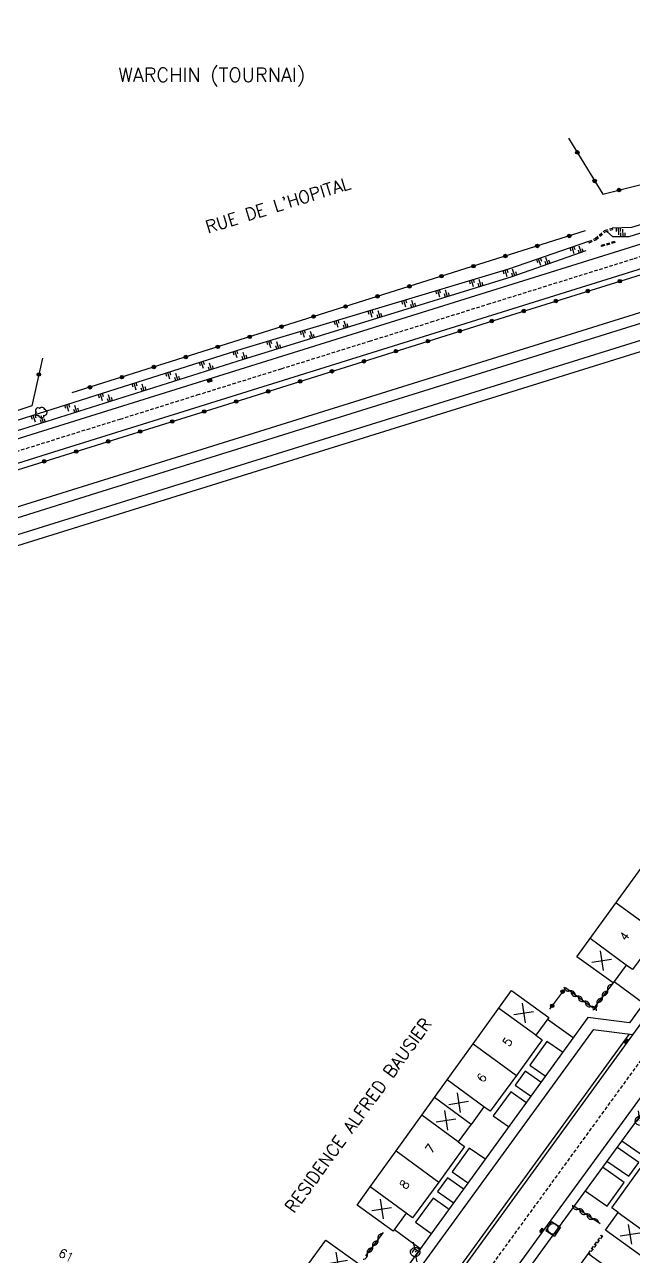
# Model space of a CAD drawing. Header units: millimetres. Extents: x 82000 to 83000, y 144000 to 145000.
# Drawn here: x 82499.8 to 82586, y 144820.2 to 144994.8 of the extents above; entities that cross this region are included whole.
import ezdxf
from ezdxf.enums import TextEntityAlignment as Align

# ---------------------------------------------------------------- set-up
doc = ezdxf.new("R2010")
doc.units = ezdxf.units.MM
doc.linetypes.add('DASHED', pattern=[0.75, 0.5, -0.25])
doc.layers.get('0').update_dxf_attribs({"linetype": 'CONTINUOUS'})
for name, color, linetype in [('W0001', 6, 'DASHED'), ('W0008', 7, 'CONTINUOUS'), ('W0100', 7, 'CONTINUOUS'), ('W0112', 1, 'DASHED'), ('W0211', 2, 'CONTINUOUS'), ('W0300', 7, 'CONTINUOUS'), ('W0310', 3, 'CONTINUOUS'), ('W0322', 7, 'CONTINUOUS'), ('W0334', 7, 'CONTINUOUS'), ('W0400', 7, 'CONTINUOUS'), ('W0420', 7, 'CONTINUOUS'), ('W0471', 7, 'CONTINUOUS'), ('W0980', 7, 'CONTINUOUS'), ('W0989', 7, 'CONTINUOUS'), ('W0991', 7, 'CONTINUOUS'), ('W1102', 7, 'CONTINUOUS')]:
    doc.layers.add(name, color=color, linetype=linetype)
doc.styles.get("Standard").update_dxf_attribs({"font": 'romans.shx', "width": 0.85})

# ---------------------------------------------------------------- blocks, each defined once
blk = doc.blocks.new('T300')
for p, q in [((-0.8, 0.51), (-0.86, 0.34)), ((-0.86, 0.34), (-0.86, 0.17)), ((-0.86, 0.17), (-0.74, 0.06)), ((-0.69, 0.63), (-0.8, 0.51)), ((-0.8, -0.06), (-0.74, 0.06)), ((-0.74, 0.06), (-0.69, 0.11)), ((-0.57, 0.69), (-0.69, 0.63)), ((-0.46, 0.69), (-0.57, 0.69)), ((-0.29, 0.63), (-0.46, 0.69)), ((-0.29, 0.63), (-0.17, 0.74)), ((-0.23, 0.57), (-0.29, 0.63)), ((-0.17, 0.74), (-0.06, 0.8)), ((-0.06, 0.8), (0.06, 0.8)), ((0.06, 0.8), (0.23, 0.74)), ((0.23, 0.74), (0.34, 0.63)), ((0.34, 0.63), (0.4, 0.51)), ((0.46, 0.46), (0.34, 0.46)), ((0.4, 0.51), (0.4, 0.46)), ((0.57, 0.4), (0.46, 0.46)), ((0.57, 0.4), (0.69, 0.29)), ((0.69, 0.29), (0.74, 0.17)), ((0.74, 0.06), (0.69, -0.17)), ((0.74, 0.17), (0.74, 0.06)), ((-0.8, -0.17), (-0.8, -0.06)), ((-0.8, -0.23), (-0.8, -0.17)), ((-0.74, -0.34), (-0.8, -0.23)), ((-0.69, -0.4), (-0.74, -0.34)), ((-0.51, -0.46), (-0.69, -0.4)), ((-0.4, -0.46), (-0.51, -0.46)), ((-0.4, -0.46), (-0.34, -0.46)), ((-0.34, -0.46), (-0.34, -0.4)), ((-0.34, -0.51), (-0.34, -0.46)), ((-0.29, -0.63), (-0.34, -0.51)), ((-0.17, -0.74), (-0.29, -0.63)), ((-0.06, -0.8), (-0.17, -0.74)), ((0.06, -0.8), (-0.06, -0.8)), ((0.17, -0.74), (0.06, -0.8)), ((0.23, -0.69), (0.17, -0.74)), ((0.29, -0.46), (0.23, -0.46)), ((0.29, -0.63), (0.23, -0.69)), ((0.46, -0.4), (0.29, -0.46)), ((0.34, -0.51), (0.29, -0.63)), ((0.34, -0.51), (0.34, -0.46)), ((0.57, -0.34), (0.46, -0.4)), ((0.63, -0.29), (0.57, -0.34)), ((0.69, -0.17), (0.63, -0.29))]:
    blk.add_line(p, q)
blk = doc.blocks.new('T400')
for p, q in [((-0.15, 0.3), (0.15, 0.3)), ((-0.15, -0.25), (-0.15, 0.3)), ((-0.15, 0.15), (0.15, 0.15)), ((-0.15, 0), (0.15, 0)), ((0.15, 0.3), (0.15, -0.25)), ((-0.15, -0.15), (0.15, -0.15)), ((-0.15, -0.25), (-0.15, -0.3)), ((-0.15, -0.3), (0.15, -0.3)), ((0.15, -0.3), (0.15, -0.25))]:
    blk.add_line(p, q)
blk = doc.blocks.new('t322o')
at = {"color": 0, "linetype": 'Continuous'}
for radius in [0.25, 0.15]:
    blk.add_circle((0, 0), radius, dxfattribs=at)
blk = doc.blocks.new('t211o')
at = {"color": 0, "linetype": 'Continuous'}
for p, q in [((-0.29, 0.5), (-0.29, 0)), ((0, 1), (0, 0)), ((0.29, 0.5), (0.29, 0))]:
    blk.add_line(p, q, dxfattribs=at)
blk = doc.blocks.new('T471')
for p, q in [((-0.333334, 0.333334), (-0.333334, -0.333334)), ((-0.333334, 0.333334), (0.333334, 0.333334)), ((-0.333334, 0), (0, 0)), ((0.500001, 0.500001), (1.000002, 1.000002)), ((-0.500001, -0.500001), (-1.000002, -1.000002)), ((-0.333334, -0.333334), (0.333334, -0.333334))]:
    blk.add_line(p, q)
blk.add_ellipse((0, 0), major_axis=(0.471405, 0.471405), ratio=1, start_param=5.4977871438, end_param=11.780972451)
blk = doc.blocks.new('T420')
for p, q in [((0.75, 0.75), (-0.75, 0.75)), ((-0.75, 0.75), (-0.75, -0.75)), ((0.75, 0.75), (0.75, -0.75)), ((0.75, -0.75), (-0.75, -0.75))]:
    blk.add_line(p, q)
blk.add_ellipse((0, 0), major_axis=(-0.53, 0.53), ratio=1, start_param=3.926991, end_param=10.210176)
blk = doc.blocks.new('t310o')
at = {"color": 0, "linetype": 'Continuous'}
for centre, start, end in [((-0.5, 0.38), 216.8699, 323.1304), ((0.5, -0.37), 36.8699, 143.1303)]:
    blk.add_arc(centre, 0.625, start, end, dxfattribs=at)
blk = doc.blocks.new('t991o')
at = {"color": 0, "linetype": 'Continuous'}
for p, q in [((-1, 1), (1, -1)), ((-1, -1), (1, 1))]:
    blk.add_line(p, q, dxfattribs=at)

msp = doc.modelspace()

# ---------------------------------------------------------------- linework, layer by layer
at = {"layer": 'W0001'}
msp.add_lwpolyline([(82490.68, 144931.82), (82505.72, 144936.53), (82513.28, 144938.89), (82524.22, 144942.31), (82536.13, 144946.03), (82548.64, 144949.94), (82557.36, 144952.66), (82565.39, 144955.17), (82574.77, 144958.1), (82586.14, 144961.65), (82601.49, 144966.45), (82615.09, 144970.69), (82628.44, 144974.86), (82641.39, 144978.9), (82659.03, 144984.4), (82669.7, 144987.72)], dxfattribs=at)
at = {"layer": 'W0001', "flags": 128}
msp.add_lwpolyline([(82486.32, 144804.93), (82527.55, 144779.75), (82534.9, 144777.74), (82536.81, 144778.71), (82541.46, 144785.2), (82588.43, 144849.77), (82595.67, 144859.7), (82606.17, 144874.07), (82619.35, 144892.23), (82630.12, 144907.05, 0.405562), (82629.42, 144912.56, 0.409888), (82623.9, 144912), (82620.22, 144907.09), (82621.93, 144899.43, -0.203088), (82620.64, 144894)], format="xyb", dxfattribs=at)
at = {"layer": 'W0008'}
for points in [[(82340.35, 144888.53), (82356.76, 144894.01), (82396.03, 144906.87), (82415.43, 144913.28), (82427.21, 144917.23), (82458.79, 144923.64), (82461.69, 144924.52), (82503.07, 144937.45), (82593.93, 144965.87), (82661.98, 144987.1), (82669.39, 144989.34)], [(82670.01, 144986.1), (82662.92, 144983.84), (82595.6, 144962.82), (82504.58, 144934.43), (82462.65, 144921.27), (82456.03, 144919.23), (82442.89, 144915.28), (82437.35, 144914.77), (82429.07, 144914.03), (82427.3, 144913.8), (82427.28, 144913.93), (82417.23, 144910.66), (82396.47, 144903.87), (82358.31, 144891.53), (82340.63, 144885.46)], [(82671.45, 144980.37), (82523.37, 144934.1), (82491.8, 144924.26), (82464.66, 144915.77), (82430.79, 144905.19), (82300.47, 144864.47), (82277, 144857.15), (82263.07, 144852.9), (82250.54, 144849.19), (82240.86, 144846.4), (82231.97, 144844.05)], [(82231.79, 144842.42), (82239.99, 144844.65), (82251.12, 144847.79), (82263.68, 144851.5), (82277.66, 144855.77), (82300.69, 144862.94), (82431.01, 144903.68), (82465.54, 144914.47), (82492.15, 144922.84), (82509.99, 144928.41), (82671.89, 144978.95)], [(82672.58, 144976.75), (82497.21, 144922.02), (82431.03, 144901.38), (82310.93, 144863.77), (82275.42, 144852.72), (82264.57, 144849.41), (82245.46, 144843.83), (82234.3, 144840.76)], [(82234.32, 144839.22), (82246.07, 144842.44), (82265.15, 144848.02), (82275.74, 144851.24), (82311.53, 144862.41), (82431.23, 144899.84), (82492.21, 144918.91), (82673.04, 144975.29)]]:
    msp.add_lwpolyline(points, dxfattribs=at)
msp.add_lwpolyline([(82487.43, 144806.25), (82504.89, 144795.63), (82505.18, 144795.45), (82528.39, 144781.22), (82531.63, 144781.19), (82535.13, 144781.56), (82537.93, 144785.52), (82543.21, 144792.75), (82585.97, 144851.56), (82616.89, 144894.02), (82618.21, 144895.88, 0.204059), (82618.93, 144898.91), (82616.93, 144907.8), (82621.5, 144913.88, -0.413291), (82631.33, 144914.94, -0.405562), (82632.55, 144905.22), (82608.74, 144872.41, 0.402832), (82610.99, 144864.14), (82642.55, 144850.19), (82646.09, 144848.6, 0.33182), (82654.53, 144850.79), (82675.57, 144879.71)], format="xyb", dxfattribs=at)
msp.add_lwpolyline([(82573.42, 144824.07), (82549.51, 144791.11, 0.419948), (82550.51, 144782.4), (82571.68, 144767.07), (82593.8, 144751, 0.397732), (82601.23, 144753.15), (82602.14, 144755.14), (82621.26, 144797.84), (82639.45, 144838.5, 0.283819), (82638.12, 144845.03, 0.076449), (82636.58, 144846.19), (82605.56, 144859.85, 0.347508), (82598.13, 144857.91)], format="xyb", close=True, dxfattribs=at)
at = {"layer": 'W0100'}
for points in [[(82599.97, 144892.94), (82605.1, 144889.24), (82603.29, 144886.71), (82604.2, 144886.06), (82600.58, 144880.99), (82596.9, 144875.89), (82596.02, 144876.53), (82594.34, 144874.19), (82594.09, 144873.86), (82592.41, 144871.56), (82593.31, 144870.9), (82589.62, 144865.88), (82585.89, 144860.83), (82585.01, 144861.48), (82583.15, 144858.95), (82578.03, 144862.65)], [(82568.75, 144857.86), (82574.03, 144854.03), (82572.2, 144851.52), (82573.1, 144850.86), (82569.44, 144845.81), (82565.74, 144840.75), (82564.85, 144841.39), (82563.16, 144839.06), (82562.9, 144838.7), (82561.2, 144836.41), (82562.11, 144835.75), (82558.44, 144830.71), (82554.73, 144825.65), (82553.84, 144826.29), (82552, 144823.76), (82546.88, 144827.45), (82548.72, 144830.02), (82552.39, 144835.11), (82556.03, 144840.17), (82557.84, 144842.69), (82559.63, 144845.18), (82563.3, 144850.28)], [(82587.16, 144820.19), (82582.06, 144823.89), (82583.88, 144826.41), (82582.98, 144827.07), (82586.63, 144832.11), (82590.33, 144837.19), (82591.22, 144836.54), (82594.85, 144841.5), (82593.94, 144842.15), (82597.59, 144847.21), (82601.28, 144852.29), (82602.19, 144851.63), (82604.02, 144854.15), (82609.13, 144850.45), (82607.3, 144847.94), (82603.61, 144842.86), (82599.95, 144837.82), (82598.15, 144835.33), (82596.34, 144832.84), (82592.65, 144827.75), (82588.99, 144822.71)], [(82542.43, 144822.47), (82547.58, 144818.8), (82545.79, 144816.31), (82547.24, 144815.27), (82543.62, 144810.2), (82539.95, 144805.1), (82538.5, 144806.15), (82534.84, 144801.14), (82536.29, 144800.09), (82532.61, 144795.01), (82528.94, 144789.93), (82527.49, 144790.97), (82525.7, 144788.49), (82520.57, 144792.19), (82522.38, 144794.68), (82526.05, 144799.75), (82529.7, 144804.8), (82531.52, 144807.31), (82533.34, 144809.83), (82537, 144814.93), (82540.65, 144819.99)]]:
    msp.add_lwpolyline(points, close=True, dxfattribs=at)
at = {"layer": 'W0112'}
for p, q in [((82583, 144965.96), (82583.06, 144965.77)), ((82579.69, 144964.07), (82579.78, 144963.89)), ((82583.35, 144964.07), (82583.4, 144963.93)), ((82581.44, 144963.49), (82581.48, 144963.35))]:
    msp.add_line(p, q, dxfattribs=at)
for points in [[(82579.69, 144964.07), (82580.61, 144964.49), (82581.93, 144965.61), (82583, 144965.96)], [(82579.78, 144963.89), (82580.72, 144964.32), (82582.03, 144965.43), (82583.06, 144965.77)], [(82583.35, 144964.07), (82581.44, 144963.49)], [(82583.4, 144963.93), (82581.48, 144963.35)]]:
    msp.add_lwpolyline(points, dxfattribs=at)
msp.add_lwpolyline([(82581.64, 144823.06), (82579.77, 144820.5), (82579.65, 144820.59), (82581.52, 144823.15)], close=True, dxfattribs=at)
at = {"layer": 'W0211'}
for points in [[(82582.26, 144965.49), (82583.09, 144964.8), (82585.43, 144964.8), (82601.82, 144969.87), (82629.57, 144978.05), (82655.18, 144986.17), (82668.93, 144990.2)], [(82667.6, 144991.34), (82654.7, 144987.26), (82629.55, 144979.59), (82601.4, 144970.84), (82592.19, 144967.97), (82585.75, 144966.04), (82583, 144965.96)], [(82579.69, 144964.07), (82568.35, 144960.16), (82530.69, 144948.87), (82498.67, 144938.68), (82480.96, 144932.92)], [(82480.82, 144931.89), (82499.35, 144937.47), (82530.75, 144947.37), (82568.7, 144959.07), (82579.35, 144962.77)]]:
    msp.add_lwpolyline(points, dxfattribs=at)
at = {"layer": 'W0310'}
for points in [[(82583.15, 144858.95), (82580.37, 144855.32), (82576.4, 144858.25)], [(82581.33, 144824.76), (82577.6, 144827.27)], [(82550.57, 144823.56), (82548.07, 144820.24)]]:
    msp.add_lwpolyline(points, dxfattribs=at)
at = {"layer": 'W0322'}
for p, q in [((82576.85, 144978.74), (82581.69, 144970.78)), ((82502.27, 144947.52), (82500.79, 144940.79)), ((82500.79, 144940.79), (82473.21, 144931.63)), ((82577.14, 144817.14), (82579.65, 144820.59)), ((82579.77, 144820.5), (82584.74, 144816.88))]:
    msp.add_line(p, q, dxfattribs=at)
for points in [[(82581.69, 144970.78), (82612.04, 144978.42), (82629.97, 144983.74), (82667.19, 144994.82)], [(82427, 144912.88), (82431.18, 144913.42), (82441.84, 144914.33), (82445.93, 144915.31), (82478.7, 144925.45), (82527.77, 144940.77), (82568.65, 144953.64), (82631.81, 144973.28), (82670.14, 144985.08)], [(82579.21, 144965.58), (82538.92, 144952.86), (82506.46, 144942.59)], [(82576.4, 144858.25), (82574.16, 144855.22)]]:
    msp.add_lwpolyline(points, dxfattribs=at)
at = {"layer": 'W0334'}
for points in [[(82619.6, 144913.73), (82615.39, 144908.13), (82617.52, 144898.63, -0.201871), (82617.05, 144896.72), (82615.72, 144894.86), (82585.46, 144853.29), (82579.58, 144854.05), (82530.03, 144785.59)], [(82637.03, 144844, 0.069437), (82635.98, 144844.83), (82604.96, 144858.49, 0.346809), (82599.32, 144857.02), (82574.62, 144823.19), (82550.81, 144790.37), (82550.67, 144790.17, 0.418435), (82551.41, 144783.6), (82572.56, 144768.28), (82593.92, 144752.77), (82598.26, 144762.28), (82594.11, 144764.14)]]:
    msp.add_lwpolyline(points, format="xyb", dxfattribs=at)
for points in [[(82583.3, 144859.16), (82587.48, 144856.07)], [(82573.87, 144853.82), (82577.51, 144851.22)], [(82585.97, 144851.56), (82580.33, 144852.3), (82539.27, 144795.84), (82535.2, 144790.21), (82537.93, 144785.52)], [(82537.65, 144785.99), (82542.8, 144793.05), (82585.41, 144851.64)], [(82575.97, 144849.1), (82573.77, 144850.63), (82571.35, 144847.27), (82573.53, 144845.75)], [(82572.89, 144844.87), (82570.69, 144846.41), (82569.28, 144844.45), (82571.47, 144842.92)], [(82570.8, 144842), (82568.64, 144843.51), (82566.15, 144840.11), (82568.32, 144838.59)], [(82584.37, 144836.55), (82587.44, 144834.42), (82589.91, 144837.83), (82586.86, 144839.95)], [(82564.97, 144833.98), (82562.77, 144835.52), (82560.35, 144832.17), (82562.53, 144830.64)], [(82582.28, 144833.68), (82585.38, 144831.52), (82586.79, 144833.48), (82583.7, 144835.63)], [(82579.2, 144829.46), (82582.31, 144827.3), (82584.73, 144830.65), (82581.64, 144832.8)], [(82561.89, 144829.76), (82559.69, 144831.3), (82558.27, 144829.35), (82560.47, 144827.81)], [(82559.8, 144826.89), (82557.63, 144828.41), (82555.14, 144825.01), (82557.32, 144823.48)], [(82552.15, 144823.96), (82555.75, 144821.33)]]:
    msp.add_lwpolyline(points, dxfattribs=at)
at = {"layer": 'W1102'}
for p, q in [((82583.58, 144870.31), (82589.62, 144865.88)), ((82585.01, 144861.48), (82579.9, 144865.23)), ((82572.2, 144851.52), (82566.93, 144855.34)), ((82563.3, 144850.28), (82569.44, 144845.81)), ((82564.85, 144841.39), (82559.63, 144845.18)), ((82563.03, 144838.88), (82557.84, 144842.69)), ((82561.2, 144836.41), (82556.03, 144840.17)), ((82552.39, 144835.11), (82558.44, 144830.71)), ((82553.84, 144826.29), (82548.72, 144830.02)), ((82583.88, 144826.41), (82588.99, 144822.71))]:
    msp.add_line(p, q, dxfattribs=at)

# ---------------------------------------------------------------- block references
at = {"layer": 'W0211'}
for p, rotation in [((82583.92, 144965.99), 181.5644700921158), ((82584.51, 144964.8), 0.04909205604031515), ((82577.33, 144963.25), 199.0118029821824), ((82578.63, 144962.53), 19.17751796401434), ((82569.19, 144959.24), 19.17751796401434), ((82572.6, 144961.62), 199.0118029821824), ((82573.91, 144960.88), 19.17751796401434), ((82563.08, 144958.58), 196.6927531901842), ((82564.42, 144957.75), 17.14058758008087), ((82567.87, 144960.02), 196.6927531901842), ((82558.29, 144957.14), 196.6927531901842), ((82559.64, 144956.28), 17.14058758008087), ((82553.5, 144955.71), 196.6927531901842), ((82554.86, 144954.8), 17.14058758008087), ((82548.71, 144954.27), 196.6927531901842), ((82550.08, 144953.33), 17.14058758008087), ((82543.92, 144952.83), 196.6927531901842), ((82545.3, 144951.86), 17.14058758008087), ((82534.34, 144949.96), 196.6927531901842), ((82535.75, 144948.91), 17.14058758008087), ((82539.13, 144951.4), 196.6927531901842), ((82540.53, 144950.38), 17.14058758008087), ((82529.56, 144948.51), 197.6466456871939), ((82530.97, 144947.43), 17.14058758008087), ((82524.79, 144946.99), 197.6466456871939), ((82526.2, 144945.93), 17.49163669251733), ((82520.03, 144945.48), 197.6466456871939), ((82521.43, 144944.43), 17.49163669251733), ((82515.26, 144943.96), 197.6466456871939), ((82516.66, 144942.93), 17.49163669251733), ((82505.73, 144940.93), 197.6466456871939), ((82510.5, 144942.44), 197.6466456871939), ((82511.89, 144941.42), 17.49163669251733), ((82500.97, 144939.41), 197.6466456871939), ((82502.36, 144938.42), 17.49163669251733), ((82507.12, 144939.92), 17.49163669251733)]:
    msp.add_blockref('t211o', p, dxfattribs=dict(at, rotation=rotation))
at = {"layer": 'W0300'}
msp.add_blockref('T300', (82502.15, 144939.8), dxfattribs=at)
at = {"layer": 'W0310'}
for p, rotation in [((82577, 144857.8), 143.6404414283728), ((82578.01, 144857.06), 143.6404414283728), ((82581.63, 144856.97), 232.5041158299172), ((82582.39, 144857.96), 232.5041158299172), ((82579.02, 144856.32), 143.6404414283728), ((82580.02, 144855.58), 143.6404414283728), ((82580.87, 144855.97), 232.5041158299172), ((82578.21, 144826.86), 146.108010164183), ((82579.25, 144826.16), 146.108010164183), ((82580.29, 144825.46), 146.108010164183), ((82549.06, 144821.56), 232.938888115875), ((82549.82, 144822.56), 232.938888115875), ((82548.31, 144820.56), 232.938888115875)]:
    msp.add_blockref('t310o', p, dxfattribs=dict(at, rotation=rotation))
at = {"layer": 'W0322'}
for p, rotation in [((82578.09, 144976.71), 301.2910094354521), ((82580.55, 144972.65), 301.2910094354521), ((82583.99, 144971.36), 14.13693188361257), ((82572.42, 144963.44), 197.5156861456836), ((82576.95, 144964.86), 197.5156861456836), ((82567.89, 144962.01), 197.5156861456836), ((82563.36, 144960.58), 197.5156861456836), ((82558.83, 144959.15), 197.5156861456836), ((82584.11, 144958.45), 17.26767904358159), ((82554.3, 144957.72), 197.5156861456836), ((82579.57, 144957.04), 17.26767904358159), ((82545.24, 144954.86), 197.5156861456836), ((82549.77, 144956.29), 197.5156861456836), ((82575.04, 144955.63), 17.26767904358159), ((82540.71, 144953.43), 197.5156861456836), ((82570.5, 144954.22), 17.26767904358159), ((82536.18, 144952), 197.5576253018914), ((82561.44, 144951.37), 17.48151355559508), ((82565.97, 144952.8), 17.48151355559508), ((82531.65, 144950.56), 197.5576253018914), ((82556.91, 144949.94), 17.48151355559508), ((82522.59, 144947.7), 197.5576253018914), ((82527.12, 144949.13), 197.5576253018914), ((82552.38, 144948.52), 17.48151355559508), ((82518.07, 144946.27), 197.5576253018914), ((82547.85, 144947.09), 17.48151355559508), ((82501.76, 144945.2), 257.6218490710344), ((82513.54, 144944.83), 197.5576253018914), ((82538.79, 144944.24), 17.48151355559508), ((82543.32, 144945.66), 17.48151355559508), ((82509.01, 144943.4), 197.5576253018914), ((82534.26, 144942.81), 17.48151355559508), ((82529.73, 144941.38), 17.48151355559508), ((82525.19, 144939.96), 17.33560953014681), ((82520.66, 144938.55), 17.33560953014681), ((82511.59, 144935.72), 17.33560953014681), ((82516.12, 144937.13), 17.33560953014681), ((82507.06, 144934.3), 17.33560953014681), ((82502.52, 144932.89), 17.33560953014681), ((82576, 144857.71), 233.640441428511), ((82574.52, 144855.7), 233.640441428511)]:
    msp.add_blockref('t322o', p, dxfattribs=dict(at, rotation=rotation))
at = {"layer": 'W0400'}
for p, rotation in [((82525.99, 144944.31), 107.5374591512964), ((82585.02, 144850.7), 323.939251618528), ((82573.06, 144823.83), 323.918760737152)]:
    msp.add_blockref('T400', p, dxfattribs=dict(at, rotation=rotation))
at = {"layer": 'W0420', "rotation": 56.92742395623009}
msp.add_blockref('T420', (82574.64, 144824.07), dxfattribs=at)
at = {"layer": 'W0471'}
for p, rotation in [((82586.96, 144839.4), 234.023113313029), ((82555.1, 144820.77), 233.864131107721)]:
    msp.add_blockref('T471', p, dxfattribs=dict(at, rotation=rotation))
at = {"layer": 'W0991'}
for p, rotation in [((82581.53, 144862.09), 323.7388312468012), ((82570.48, 144854.68), 324.0408984688777), ((82561.26, 144841.94), 324.0408984688717), ((82559.46, 144839.44), 323.7476139109438), ((82550.36, 144826.89), 323.9782798339133), ((82585.53, 144823.3), 324.1018977738671), ((82544.11, 144819.39), 324.5180555144307)]:
    msp.add_blockref('t991o', p, dxfattribs=dict(at, rotation=rotation))

# ---------------------------------------------------------------- texts
at = {"layer": 'W0980'}
msp.add_text('WARCHIN (TOURNAI)', height=2, dxfattribs=at).set_placement((82526.27, 144987.55), align=Align.MIDDLE)
at = {"layer": 'W0989'}
for s, rotation, p in [("RUE DE L'HOPITAL", 17.3436, (82535.67, 144969.25)), ('RESIDENCE ALFRED BAUSIER', 53.9638, (82547.03, 144840.19))]:
    msp.add_text(s, height=1.75, rotation=rotation, dxfattribs=at).set_placement(p, align=Align.MIDDLE)
at = {"layer": 'W0991'}
for s, rotation, p in [('4', 53.7317, (82584.76, 144865.55)), ('5', 54.0409, (82568.19, 144850.58)), ('6', 54.0337, (82564.54, 144845.5)), ('7', 53.9783, (82557.23, 144835.44)), ('8', 53.9711, (82553.58, 144830.36)), ('61', 332.6264, (82505.65, 144820.32))]:
    msp.add_text(s, height=1.25, rotation=rotation, dxfattribs=at).set_placement(p, align=Align.MIDDLE)

doc.saveas('drawing.dxf')
